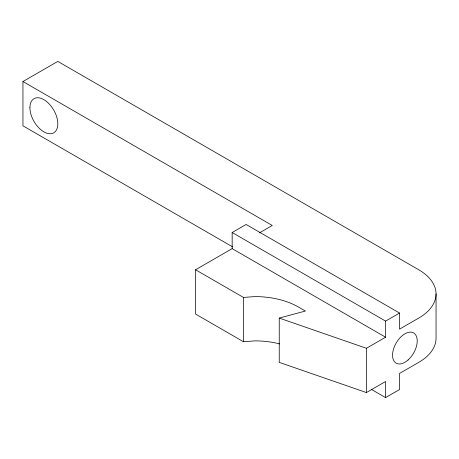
<?xml version="1.0" encoding="UTF-8"?>
<svg xmlns="http://www.w3.org/2000/svg" width="459" height="459" viewBox="0 0 459 459"><rect width="100%" height="100%" fill="white"/><g stroke="black" fill="none" stroke-linecap="round" stroke-linejoin="round"><path stroke-width="0.69" d="M232.575 246.85L22.95 125.823L22.95 81.53L57.817 61.403L418.717 269.766A59.177 34.167 0 0 1 418.717 318.081L399.542 329.149L399.542 313.044L246.116 224.468L232.168 232.518L232.168 248.623L385.594 337.204L385.594 321.099L232.168 232.518M279.778 343.917A61.644 35.59 0 0 0 254.831 340.871L243.499 341.737L195.551 314.054L195.551 269.766L232.168 248.623M259.496 232.845L272.267 225.472L22.95 81.53M385.594 321.099L399.542 313.044M436.05 293.921L436.05 338.208A59.177 34.167 0 0 1 418.717 362.369L399.542 373.442L399.542 389.548L385.594 397.597L385.594 381.492L366.414 392.565L279.238 362.369L279.238 318.081L366.414 348.278L385.594 337.204M279.238 318.081L305.39 311.036L298.419 307.008A61.644 35.59 0 0 0 254.831 296.583L243.499 297.443L195.551 269.766M371.365 389.387L385.594 397.597M366.414 348.278L366.414 392.565M243.499 297.443L243.499 341.737M408.085 359.971A17.453 10.075 -60 0 0 413.616 332.936A17.453 10.075 -60 0 0 392.973 351.244A17.453 10.075 -60 0 0 408.085 359.971M29.921 107.704A19.726 11.389 60 0 0 50.846 133.73A19.726 11.389 60 0 0 50.846 105.834A19.726 11.389 60 0 0 29.921 107.704"/></g></svg>
